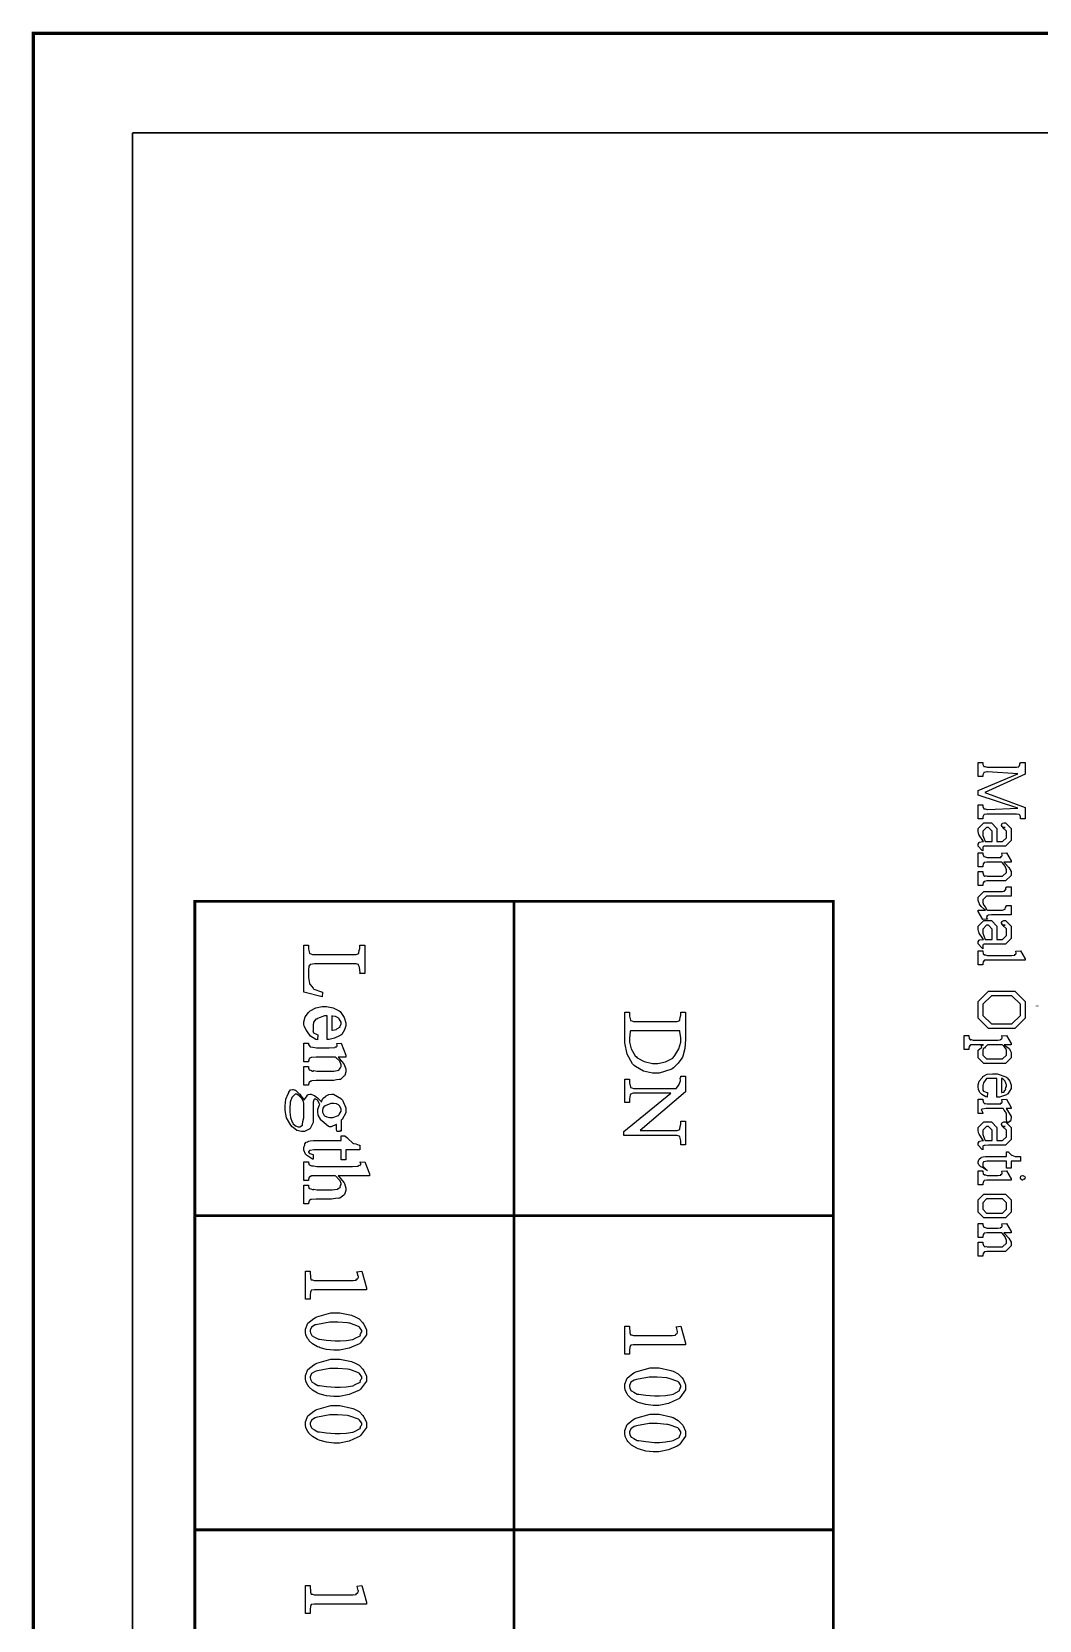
# Model space of a CAD drawing. Extents: x 0.4 to 11.2, y 0.4 to 16.
# Drawn here: x 0.358 to 3.346, y 11.277 to 15.987 of the extents above; entities that cross this region are included whole.
import ezdxf

# ---------------------------------------------------------------- set-up
doc = ezdxf.new("R2010")
doc.units = 0
doc.layers.get('0').update_dxf_attribs({"linetype": 'CONTINUOUS'})

msp = doc.modelspace()

# ---------------------------------------------------------------- linework, layer by layer
at = {"color": 230, "const_width": 0.01}
msp.add_lwpolyline([(11.1917, 0.405003), (11.1917, 15.9817), (0.363336, 15.9817), (0.363336, 0.405003), (11.1917, 0.405003)], close=True, dxfattribs=at)
at = {"color": 6, "const_width": 0.005}
for points in [[(0.656685, 15.6867), (0.656685, 2.93668), (10.8983, 2.93668)], [(0.656685, 15.6867), (10.8983, 15.6867)]]:
    msp.add_lwpolyline(points, dxfattribs=at)
at = {"color": 0}
for points in [[(3.16499, 13.7367), (3.28196, 13.787), (3.19276, 13.7922), (3.19006, 13.7922), (3.18229, 13.7906), (3.18192, 13.7903), (3.18115, 13.79), (3.17887, 13.7839), (3.17887, 13.7818), (3.17887, 13.7783), (3.16499, 13.7783), (3.16499, 13.82), (3.17887, 13.82), (3.17887, 13.8165), (3.17887, 13.8143), (3.18197, 13.8081), (3.18257, 13.8076), (3.18257, 13.8078), (3.18576, 13.8081), (3.19103, 13.8061), (3.19276, 13.8061), (3.2761, 13.8061), (3.27838, 13.8061), (3.28478, 13.8074), (3.28521, 13.8076), (3.285, 13.8082), (3.28586, 13.8105), (3.28831, 13.8109), (3.28847, 13.8113), (3.28792, 13.8122), (3.28808, 13.8159), (3.28999, 13.819), (3.28999, 13.82), (3.30387, 13.82), (3.30387, 13.7855), (3.18474, 13.7308), (3.30387, 13.6872), (3.30387, 13.6533), (3.28999, 13.6533), (3.28999, 13.6568), (3.28999, 13.6585), (3.28907, 13.6635), (3.28694, 13.6653), (3.28629, 13.6657), (3.2851, 13.6661), (3.27838, 13.6672), (3.2761, 13.6672), (3.19276, 13.6672), (3.19006, 13.6672), (3.18229, 13.6656), (3.18192, 13.6653), (3.18115, 13.665), (3.17887, 13.6589), (3.17887, 13.6568), (3.17887, 13.6533), (3.16499, 13.6533), (3.16499, 13.695), (3.17887, 13.695), (3.17887, 13.6915), (3.17887, 13.6893), (3.18197, 13.6831), (3.18257, 13.6826), (3.18257, 13.6828), (3.18576, 13.6831), (3.19103, 13.6811), (3.19276, 13.6811), (3.28196, 13.6846), (3.16499, 13.7228), (3.16499, 13.7367)], [(3.18104, 13.5859), (3.17899, 13.5885), (3.16792, 13.6045), (3.16758, 13.6052), (3.16694, 13.6069), (3.16499, 13.6151), (3.16499, 13.6178), (3.16499, 13.6247), (3.18169, 13.6414), (3.18604, 13.6414), (3.20383, 13.6414), (3.22054, 13.6247), (3.22054, 13.5859), (3.22424, 13.5859), (3.23725, 13.5859), (3.24832, 13.5969), (3.24832, 13.6091), (3.24832, 13.6167), (3.23725, 13.6278), (3.24485, 13.6278), (3.24246, 13.6278), (3.23942, 13.6276), (3.2385, 13.6276), (3.23594, 13.6292), (3.23574, 13.6295), (3.23546, 13.6308), (3.23443, 13.6336), (3.23443, 13.6345), (3.23443, 13.6357), (3.23628, 13.6392), (3.2366, 13.6395), (3.23682, 13.64), (3.24121, 13.6414), (3.24268, 13.6414), (3.2455, 13.6414), (3.26221, 13.6249), (3.26221, 13.605), (3.26221, 13.5887), (3.2455, 13.572), (3.24419, 13.572), (3.23096, 13.572), (3.19993, 13.572), (3.19586, 13.572), (3.18419, 13.5717), (3.18365, 13.5716), (3.18278, 13.5716), (3.17996, 13.5704), (3.17974, 13.5703), (3.17953, 13.5703), (3.17887, 13.5683), (3.17887, 13.5677), (3.17887, 13.5677), (3.17887, 13.5659), (3.17887, 13.5653), (3.17887, 13.5653), (3.17887, 13.5599), (3.17887, 13.5581), (3.1766, 13.5597), (3.16499, 13.5724), (3.16499, 13.5766), (3.16499, 13.5783), (3.16808, 13.5831), (3.16868, 13.5835), (3.169, 13.5841), (3.17806, 13.5859), (3.18104, 13.5859)], [(3.18517, 13.5859), (3.20665, 13.5859), (3.20665, 13.6165), (3.19558, 13.6276), (3.18929, 13.6276), (3.18994, 13.6276), (3.17887, 13.6165), (3.17887, 13.6102), (3.17887, 13.6041), (3.18414, 13.5884), (3.18517, 13.5859)], [(3.24115, 13.5245), (3.24414, 13.5217), (3.25612, 13.5085), (3.26221, 13.4971), (3.26221, 13.4932), (3.26221, 13.4856), (3.2455, 13.4689), (3.24137, 13.4689), (3.22965, 13.4689), (3.19276, 13.4689), (3.19038, 13.4689), (3.18365, 13.4678), (3.18321, 13.4676), (3.18251, 13.4676), (3.18018, 13.4646), (3.17996, 13.4641), (3.17969, 13.4641), (3.17887, 13.4573), (3.17887, 13.455), (3.16499, 13.455), (3.16499, 13.4967), (3.17887, 13.4967), (3.17887, 13.495), (3.17887, 13.4928), (3.18018, 13.4869), (3.18039, 13.4865), (3.18039, 13.4865), (3.18468, 13.4834), (3.18517, 13.4832), (3.18511, 13.4835), (3.18685, 13.4847), (3.19129, 13.4828), (3.19276, 13.4828), (3.22683, 13.4828), (3.23725, 13.4828), (3.24832, 13.4939), (3.24832, 13.4984), (3.24832, 13.5021), (3.24501, 13.513), (3.23731, 13.5223), (3.23508, 13.5245), (3.19276, 13.5245), (3.19043, 13.5245), (3.18375, 13.5236), (3.18343, 13.5234), (3.18267, 13.5233), (3.18018, 13.5203), (3.17996, 13.5199), (3.17969, 13.5199), (3.17887, 13.5129), (3.17887, 13.5106), (3.16499, 13.5106), (3.16499, 13.5523), (3.17887, 13.5523), (3.17887, 13.5503), (3.17887, 13.548), (3.18126, 13.5414), (3.18169, 13.541), (3.18186, 13.5413), (3.18565, 13.5405), (3.19103, 13.5384), (3.19276, 13.5384), (3.22054, 13.5384), (3.22336, 13.5384), (3.2315, 13.5389), (3.23182, 13.539), (3.23161, 13.5395), (3.2321, 13.5416), (3.23454, 13.541), (3.23465, 13.5412), (3.23481, 13.5422), (3.23574, 13.5442), (3.23574, 13.5449), (3.23562, 13.546), (3.23465, 13.5504), (3.23443, 13.5509), (3.24832, 13.5523), (3.26221, 13.5282), (3.26221, 13.5245), (3.24115, 13.5245)], [(3.26221, 13.3685), (3.20665, 13.3685), (3.20383, 13.3685), (3.19575, 13.3679), (3.19536, 13.3678), (3.19482, 13.3678), (3.19233, 13.3659), (3.19211, 13.3657), (3.19151, 13.3657), (3.18967, 13.3644), (3.19103, 13.3628), (3.19103, 13.3622), (3.19081, 13.3622), (3.18994, 13.36), (3.19249, 13.3565), (3.19276, 13.3559), (3.17887, 13.3546), (3.16499, 13.3785), (3.16499, 13.3824), (3.18604, 13.3824), (3.18317, 13.3844), (3.17383, 13.393), (3.16911, 13.3997), (3.16846, 13.4008), (3.16758, 13.4027), (3.16542, 13.4085), (3.16499, 13.4127), (3.16499, 13.4141), (3.16499, 13.4212), (3.18169, 13.4379), (3.18582, 13.4379), (3.19732, 13.4379), (3.23443, 13.4379), (3.23665, 13.4379), (3.24294, 13.439), (3.24333, 13.4392), (3.24317, 13.4399), (3.24436, 13.4424), (3.24685, 13.4426), (3.24701, 13.4429), (3.24642, 13.4437), (3.24642, 13.4475), (3.24832, 13.4507), (3.24832, 13.4518), (3.26221, 13.4518), (3.26221, 13.424), (3.19993, 13.424), (3.18994, 13.424), (3.17887, 13.413), (3.17887, 13.4073), (3.17887, 13.4047), (3.18104, 13.3977), (3.18147, 13.3967), (3.18175, 13.3968), (3.18522, 13.3918), (3.19081, 13.3838), (3.19211, 13.3824), (3.23443, 13.3824), (3.23714, 13.3824), (3.24485, 13.3848), (3.24528, 13.3852), (3.24496, 13.3864), (3.2461, 13.3907), (3.24832, 13.3949), (3.24832, 13.3963), (3.26221, 13.3963), (3.26221, 13.3685)], [(3.18104, 13.2958), (3.17899, 13.2984), (3.16792, 13.3145), (3.16758, 13.3152), (3.16694, 13.3168), (3.16499, 13.325), (3.16499, 13.3278), (3.16499, 13.3347), (3.18169, 13.3514), (3.18604, 13.3514), (3.20383, 13.3514), (3.22054, 13.3347), (3.22054, 13.2958), (3.22424, 13.2958), (3.23725, 13.2958), (3.24832, 13.3069), (3.24832, 13.3191), (3.24832, 13.3267), (3.23725, 13.3377), (3.24485, 13.3377), (3.24246, 13.3377), (3.23942, 13.3375), (3.2385, 13.3375), (3.23594, 13.3391), (3.23574, 13.3395), (3.23546, 13.3407), (3.23443, 13.3435), (3.23443, 13.3445), (3.23443, 13.3457), (3.23628, 13.3491), (3.2366, 13.3494), (3.23682, 13.3499), (3.24121, 13.3514), (3.24268, 13.3514), (3.2455, 13.3514), (3.26221, 13.3349), (3.26221, 13.3149), (3.26221, 13.2987), (3.2455, 13.282), (3.24419, 13.282), (3.23096, 13.282), (3.19993, 13.282), (3.19586, 13.282), (3.18419, 13.2816), (3.18365, 13.2815), (3.18278, 13.2815), (3.17996, 13.2804), (3.17974, 13.2802), (3.17953, 13.2802), (3.17887, 13.2783), (3.17887, 13.2776), (3.17887, 13.2776), (3.17887, 13.2758), (3.17887, 13.2752), (3.17887, 13.2752), (3.17887, 13.2699), (3.17887, 13.2681), (3.1766, 13.2697), (3.16499, 13.2823), (3.16499, 13.2865), (3.16499, 13.2883), (3.16808, 13.293), (3.16868, 13.2935), (3.169, 13.2941), (3.17806, 13.2958), (3.18104, 13.2958)], [(3.18517, 13.2958), (3.20665, 13.2958), (3.20665, 13.3264), (3.19558, 13.3375), (3.18929, 13.3375), (3.18994, 13.3375), (3.17887, 13.3264), (3.17887, 13.3202), (3.17887, 13.3141), (3.18414, 13.2984), (3.18517, 13.2958)], [(3.30387, 13.2344), (3.19276, 13.2344), (3.19043, 13.2344), (3.18386, 13.2336), (3.18343, 13.2333), (3.18272, 13.2332), (3.18018, 13.2301), (3.17996, 13.2297), (3.17969, 13.2297), (3.17887, 13.2228), (3.17887, 13.2205), (3.16499, 13.2205), (3.16499, 13.2622), (3.17887, 13.2622), (3.17887, 13.26), (3.17979, 13.2538), (3.17996, 13.2533), (3.17996, 13.2533), (3.18306, 13.2498), (3.18343, 13.2496), (3.18343, 13.2498), (3.18642, 13.2503), (3.19119, 13.2483), (3.19276, 13.2483), (3.26221, 13.2483), (3.26497, 13.2483), (3.27294, 13.2489), (3.27328, 13.249), (3.27306, 13.2495), (3.27376, 13.2515), (3.27636, 13.2509), (3.27653, 13.2511), (3.27664, 13.2521), (3.27761, 13.254), (3.27761, 13.2546), (3.2775, 13.2556), (3.27636, 13.2601), (3.2761, 13.2607), (3.28999, 13.2622), (3.30387, 13.2383), (3.30387, 13.2344)], [(3.30387, 13.0857), (3.30387, 13.0618), (3.27328, 13.0312), (3.23529, 13.0312), (3.19558, 13.0312), (3.16499, 13.0618), (3.16499, 13.087), (3.16499, 13.1117), (3.19558, 13.1423), (3.23486, 13.1423), (3.27328, 13.1423), (3.30387, 13.1117), (3.30387, 13.0857)], [(3.28999, 13.0874), (3.28999, 13.1035), (3.26503, 13.1284), (3.23529, 13.1284), (3.20383, 13.1284), (3.17887, 13.1035), (3.17887, 13.0872), (3.17887, 13.07), (3.20383, 13.0451), (3.23292, 13.0451), (3.26503, 13.0451), (3.28999, 13.07), (3.28999, 13.0874)], [(3.24832, 13.0112), (3.26221, 12.9867), (3.26221, 12.9834), (3.24181, 12.9834), (3.24311, 12.9824), (3.25689, 12.9721), (3.25765, 12.971), (3.25765, 12.971), (3.25993, 12.9662), (3.26221, 12.9599), (3.26221, 12.9578), (3.26221, 12.9446), (3.2455, 12.9278), (3.21685, 12.9278), (3.18169, 12.9278), (3.16499, 12.9446), (3.16499, 12.9643), (3.16499, 12.9671), (3.17421, 12.9748), (3.17606, 12.9756), (3.17518, 12.9763), (3.17383, 12.9803), (3.17936, 12.9827), (3.18083, 12.9834), (3.1511, 12.9834), (3.14876, 12.9834), (3.14208, 12.9827), (3.14176, 12.9825), (3.14106, 12.9824), (3.13872, 12.9793), (3.13851, 12.9788), (3.13818, 12.9788), (3.13721, 12.9718), (3.13721, 12.9695), (3.12332, 12.9695), (3.12332, 13.0112), (3.13721, 13.0112), (3.13721, 13.009), (3.13721, 13.0084), (3.13846, 13.0014), (3.13872, 13.0008), (3.13872, 13.0008), (3.14122, 12.9983), (3.14154, 12.9982), (3.14154, 12.9984), (3.14442, 12.9992), (3.14947, 12.9973), (3.1511, 12.9973), (3.22054, 12.9973), (3.22319, 12.9973), (3.23085, 12.998), (3.23118, 12.9982), (3.23101, 12.9986), (3.23193, 13.0007), (3.23449, 13.0001), (3.23465, 13.0003), (3.23481, 13.0015), (3.23574, 13.0039), (3.23574, 13.0047), (3.23562, 13.0056), (3.23465, 13.0096), (3.23443, 13.0101), (3.24832, 13.0112)], [(3.23639, 12.9834), (3.20535, 12.9834), (3.2029, 12.9834), (3.19547, 12.9832), (3.19265, 12.9827), (3.19211, 12.9825), (3.19026, 12.9813), (3.18549, 12.9761), (3.18349, 12.9732), (3.18278, 12.973), (3.1824, 12.9732), (3.17936, 12.9713), (3.17887, 12.9658), (3.17887, 12.9639), (3.17887, 12.9528), (3.18994, 12.9417), (3.21186, 12.9417), (3.23725, 12.9417), (3.24832, 12.9528), (3.24832, 12.9639), (3.24832, 12.966), (3.24653, 12.9718), (3.24615, 12.9725), (3.24496, 12.974), (3.24149, 12.9783), (3.23774, 12.9822), (3.23639, 12.9834)], [(3.22054, 12.883), (3.21289, 12.883), (3.19569, 12.883), (3.18994, 12.883), (3.18718, 12.8807), (3.18028, 12.8704), (3.17887, 12.8624), (3.17887, 12.8597), (3.17887, 12.8571), (3.17854, 12.8499), (3.17844, 12.8491), (3.17844, 12.8491), (3.18024, 12.8456), (3.19038, 12.8418), (3.19276, 12.8413), (3.19146, 12.8274), (3.18761, 12.8289), (3.176, 12.8356), (3.17057, 12.841), (3.16976, 12.842), (3.16857, 12.844), (3.16558, 12.8511), (3.16499, 12.8586), (3.16499, 12.8611), (3.16499, 12.8648), (3.16818, 12.8758), (3.17567, 12.8847), (3.17779, 12.8864), (3.17887, 12.8891), (3.19125, 12.8956), (3.20703, 12.8969), (3.21229, 12.8969), (3.22146, 12.8969), (3.24681, 12.8879), (3.24897, 12.886), (3.25114, 12.8851), (3.25885, 12.8752), (3.26221, 12.863), (3.26221, 12.8589), (3.26221, 12.8533), (3.25282, 12.8378), (3.25092, 12.8363), (3.24886, 12.8353), (3.22765, 12.8274), (3.22054, 12.8274), (3.22054, 12.883)], [(3.23443, 12.883), (3.23443, 12.8413), (3.23529, 12.8414), (3.24126, 12.8432), (3.2416, 12.8435), (3.24154, 12.8446), (3.24343, 12.848), (3.2461, 12.85), (3.24636, 12.8509), (3.24582, 12.8519), (3.24636, 12.8563), (3.24832, 12.8597), (3.24832, 12.8608), (3.24832, 12.8645), (3.24528, 12.8745), (3.24463, 12.8756), (3.24333, 12.8772), (3.23899, 12.8816), (3.23551, 12.8828), (3.23443, 12.883)], [(3.26221, 12.7938), (3.2481, 12.7938), (3.24935, 12.7916), (3.257, 12.7804), (3.26221, 12.7701), (3.26221, 12.7667), (3.26221, 12.7667), (3.26025, 12.7569), (3.25982, 12.7562), (3.25896, 12.7563), (3.25603, 12.7544), (3.25499, 12.7521), (3.25461, 12.7521), (3.25347, 12.7521), (3.25037, 12.7545), (3.25006, 12.7549), (3.24963, 12.7563), (3.24832, 12.7602), (3.24832, 12.7614), (3.24832, 12.7637), (3.24832, 12.7687), (3.24832, 12.7703), (3.24832, 12.7723), (3.24832, 12.7767), (3.24832, 12.7782), (3.24832, 12.7793), (3.24724, 12.7823), (3.24701, 12.7827), (3.24571, 12.7844), (3.24203, 12.7896), (3.23953, 12.7929), (3.23856, 12.7938), (3.19276, 12.7938), (3.18875, 12.7938), (3.17763, 12.7924), (3.17671, 12.792), (3.17583, 12.792), (3.17318, 12.7908), (3.1754, 12.7886), (3.17583, 12.7881), (3.17583, 12.7881), (3.17676, 12.7854), (3.17887, 12.7813), (3.17887, 12.7799), (3.16499, 12.7799), (3.16499, 12.8216), (3.17887, 12.8216), (3.17887, 12.8191), (3.18033, 12.8121), (3.18061, 12.8116), (3.18061, 12.8116), (3.18431, 12.8083), (3.18474, 12.8081), (3.18474, 12.8083), (3.18679, 12.8095), (3.19129, 12.8077), (3.19276, 12.8077), (3.22054, 12.8077), (3.22336, 12.8077), (3.23156, 12.8082), (3.23182, 12.8083), (3.23161, 12.8088), (3.23199, 12.8108), (3.23449, 12.8103), (3.23465, 12.8105), (3.23481, 12.8115), (3.23574, 12.8137), (3.23574, 12.8144), (3.23562, 12.8155), (3.23465, 12.8202), (3.23443, 12.8207), (3.24832, 12.8216), (3.26221, 12.7975), (3.26221, 12.7938)], [(3.18104, 12.6991), (3.17899, 12.7017), (3.16792, 12.7178), (3.16758, 12.7184), (3.16694, 12.7201), (3.16499, 12.7283), (3.16499, 12.731), (3.16499, 12.738), (3.18169, 12.7547), (3.18604, 12.7547), (3.20383, 12.7547), (3.22054, 12.738), (3.22054, 12.6991), (3.22424, 12.6991), (3.23725, 12.6991), (3.24832, 12.7102), (3.24832, 12.7223), (3.24832, 12.7299), (3.23725, 12.741), (3.24485, 12.741), (3.24246, 12.741), (3.23942, 12.7408), (3.2385, 12.7408), (3.23594, 12.7424), (3.23574, 12.7427), (3.23546, 12.744), (3.23443, 12.7468), (3.23443, 12.7477), (3.23443, 12.749), (3.23628, 12.7524), (3.2366, 12.7527), (3.23682, 12.7532), (3.24121, 12.7547), (3.24268, 12.7547), (3.2455, 12.7547), (3.26221, 12.7382), (3.26221, 12.7182), (3.26221, 12.7019), (3.2455, 12.6852), (3.24419, 12.6852), (3.23096, 12.6852), (3.19993, 12.6852), (3.19586, 12.6852), (3.18419, 12.6849), (3.18365, 12.6848), (3.18278, 12.6848), (3.17996, 12.6837), (3.17974, 12.6835), (3.17953, 12.6835), (3.17887, 12.6815), (3.17887, 12.6809), (3.17887, 12.6809), (3.17887, 12.6791), (3.17887, 12.6785), (3.17887, 12.6785), (3.17887, 12.6731), (3.17887, 12.6713), (3.1766, 12.673), (3.16499, 12.6856), (3.16499, 12.6898), (3.16499, 12.6915), (3.16808, 12.6963), (3.16868, 12.6967), (3.169, 12.6973), (3.17806, 12.6991), (3.18104, 12.6991)], [(3.18517, 12.6991), (3.20665, 12.6991), (3.20665, 12.7297), (3.19558, 12.7408), (3.18929, 12.7408), (3.18994, 12.7408), (3.17887, 12.7297), (3.17887, 12.7234), (3.17887, 12.7173), (3.18414, 12.7017), (3.18517, 12.6991)], [(3.28999, 12.6377), (3.26221, 12.6377), (3.26221, 12.6173), (3.24832, 12.6173), (3.24832, 12.6377), (3.19299, 12.6377), (3.19015, 12.6377), (3.18224, 12.6363), (3.18169, 12.636), (3.18099, 12.6358), (3.17887, 12.6325), (3.17887, 12.6314), (3.17887, 12.6314), (3.17887, 12.6282), (3.17887, 12.6271), (3.17887, 12.6271), (3.17887, 12.6246), (3.17887, 12.6238), (3.19276, 12.6099), (3.19162, 12.6106), (3.17714, 12.619), (3.1754, 12.6201), (3.1729, 12.6215), (3.16629, 12.6272), (3.16499, 12.632), (3.16499, 12.6336), (3.16499, 12.6359), (3.16699, 12.6421), (3.16737, 12.6429), (3.16764, 12.6444), (3.17378, 12.6491), (3.17453, 12.6494), (3.17453, 12.6498), (3.17914, 12.6513), (3.18631, 12.6516), (3.18864, 12.6516), (3.24832, 12.6516), (3.24832, 12.6655), (3.25483, 12.6655), (3.25472, 12.6647), (3.26286, 12.6571), (3.26394, 12.6564), (3.26492, 12.6564), (3.27414, 12.6516), (3.27718, 12.6516), (3.28039, 12.6516), (3.2876, 12.6516), (3.28999, 12.6516), (3.28999, 12.6377)], [(3.26221, 12.5819), (3.19276, 12.5819), (3.19043, 12.5819), (3.18386, 12.5808), (3.18343, 12.5806), (3.18267, 12.5805), (3.18018, 12.5773), (3.17996, 12.5769), (3.17996, 12.5769), (3.17887, 12.5702), (3.17887, 12.568), (3.16499, 12.568), (3.16499, 12.6097), (3.17887, 12.6097), (3.17887, 12.6074), (3.17979, 12.6011), (3.17996, 12.6008), (3.17996, 12.6008), (3.18306, 12.5973), (3.18343, 12.5971), (3.18343, 12.5972), (3.18642, 12.5977), (3.19119, 12.5958), (3.19276, 12.5958), (3.22054, 12.5958), (3.22342, 12.5958), (3.23161, 12.5965), (3.23204, 12.5966), (3.23182, 12.5971), (3.23215, 12.5991), (3.23454, 12.5984), (3.23465, 12.5986), (3.23481, 12.5996), (3.23574, 12.6016), (3.23574, 12.6023), (3.23562, 12.6033), (3.23465, 12.6078), (3.23443, 12.6083), (3.24832, 12.6097), (3.26221, 12.5858), (3.26221, 12.5819)], [(3.30387, 12.5888), (3.30387, 12.5888), (3.30208, 12.5844), (3.30171, 12.584), (3.301, 12.5844), (3.29807, 12.5839), (3.29725, 12.5819), (3.29693, 12.5819), (3.29568, 12.5819), (3.29232, 12.5837), (3.29194, 12.584), (3.29161, 12.585), (3.29025, 12.5877), (3.28999, 12.5885), (3.28999, 12.5888), (3.28999, 12.5901), (3.29161, 12.5935), (3.29194, 12.5938), (3.29215, 12.5943), (3.29574, 12.5958), (3.29693, 12.5958), (3.29693, 12.5958), (3.30138, 12.5941), (3.30171, 12.5938), (3.30171, 12.5938), (3.30387, 12.5901), (3.30387, 12.5888)], [(3.26221, 12.5052), (3.26221, 12.4872), (3.2455, 12.4705), (3.21533, 12.4705), (3.18169, 12.4705), (3.16499, 12.4872), (3.16499, 12.5061), (3.16499, 12.5232), (3.18169, 12.5399), (3.21272, 12.5399), (3.2455, 12.5399), (3.26221, 12.5232), (3.26221, 12.5052)], [(3.24832, 12.5076), (3.24832, 12.515), (3.23725, 12.526), (3.21967, 12.526), (3.18994, 12.526), (3.17887, 12.515), (3.17887, 12.5026), (3.17887, 12.4954), (3.18994, 12.4844), (3.20839, 12.4844), (3.23725, 12.4844), (3.24832, 12.4954), (3.24832, 12.5076)], [(3.24115, 12.4256), (3.24414, 12.4229), (3.25612, 12.4096), (3.26221, 12.3982), (3.26221, 12.3944), (3.26221, 12.3868), (3.2455, 12.3701), (3.24137, 12.3701), (3.22965, 12.3701), (3.19276, 12.3701), (3.19038, 12.3701), (3.18365, 12.369), (3.18321, 12.3688), (3.18251, 12.3687), (3.18018, 12.3657), (3.17996, 12.3653), (3.17969, 12.3653), (3.17887, 12.3585), (3.17887, 12.3562), (3.16499, 12.3562), (3.16499, 12.3978), (3.17887, 12.3978), (3.17887, 12.3961), (3.17887, 12.394), (3.18018, 12.3881), (3.18039, 12.3876), (3.18039, 12.3876), (3.18468, 12.3846), (3.18517, 12.3844), (3.18511, 12.3846), (3.18685, 12.3858), (3.19129, 12.384), (3.19276, 12.384), (3.22683, 12.384), (3.23725, 12.384), (3.24832, 12.395), (3.24832, 12.3996), (3.24832, 12.4033), (3.24501, 12.4142), (3.23731, 12.4234), (3.23508, 12.4256), (3.19276, 12.4256), (3.19043, 12.4256), (3.18375, 12.4247), (3.18343, 12.4245), (3.18267, 12.4244), (3.18018, 12.4214), (3.17996, 12.4211), (3.17969, 12.4211), (3.17887, 12.4141), (3.17887, 12.4117), (3.16499, 12.4117), (3.16499, 12.4534), (3.17887, 12.4534), (3.17887, 12.4514), (3.17887, 12.4491), (3.18126, 12.4425), (3.18169, 12.4421), (3.18186, 12.4424), (3.18565, 12.4416), (3.19103, 12.4395), (3.19276, 12.4395), (3.22054, 12.4395), (3.22336, 12.4395), (3.2315, 12.4401), (3.23182, 12.4402), (3.23161, 12.4407), (3.2321, 12.4427), (3.23454, 12.4422), (3.23465, 12.4423), (3.23481, 12.4433), (3.23574, 12.4454), (3.23574, 12.446), (3.23562, 12.4471), (3.23465, 12.4516), (3.23443, 12.4521), (3.24832, 12.4534), (3.26221, 12.4293), (3.26221, 12.4256), (3.24115, 12.4256)]]:
    msp.add_lwpolyline(points, close=True, dxfattribs=at)
at = {"color": 0, "const_width": 0.008333}
for points in [[(0.841689, 6.88667), (0.841689, 13.4083), (2.73503, 13.4083), (2.73503, 6.88667)], [(1.78836, 13.4083), (1.78836, 6.88667)], [(2.73503, 12.4767), (0.841689, 12.4767)], [(2.73503, 11.545), (0.841689, 11.545)]]:
    msp.add_lwpolyline(points, dxfattribs=at)
at = {"color": 1}
for points in [[(1.22054, 13.1394), (1.21946, 13.1255), (1.16498, 13.1394), (1.16498, 13.2783), (1.17887, 13.2783), (1.17887, 13.2712), (1.17887, 13.2668), (1.18213, 13.2544), (1.18278, 13.2536), (1.18278, 13.2536), (1.18587, 13.2527), (1.19108, 13.2505), (1.19276, 13.2505), (1.31776, 13.2505), (1.32048, 13.2505), (1.32829, 13.2538), (1.32861, 13.2544), (1.32823, 13.2562), (1.32954, 13.2628), (1.33165, 13.2691), (1.33165, 13.2712), (1.33165, 13.2783), (1.34554, 13.2783), (1.34554, 13.195), (1.33165, 13.195), (1.33171, 13.1972), (1.33062, 13.2128), (1.33035, 13.2137), (1.32943, 13.2149), (1.32731, 13.2192), (1.32737, 13.2206), (1.32709, 13.2208), (1.32601, 13.2213), (1.31982, 13.2228), (1.31776, 13.2228), (1.20036, 13.2228), (1.1964, 13.2228), (1.18527, 13.2214), (1.18452, 13.221), (1.18359, 13.221), (1.18045, 13.2174), (1.18018, 13.2169), (1.18018, 13.2169), (1.17887, 13.2037), (1.17887, 13.1993), (1.17887, 13.1883), (1.17887, 13.1822), (1.18159, 13.1652), (1.18213, 13.164), (1.18245, 13.163), (1.19249, 13.1507), (1.19385, 13.1494), (1.1952, 13.1485), (1.2175, 13.1399), (1.22054, 13.1394)], [(1.23443, 13.0686), (1.22678, 13.0686), (1.20568, 13.061), (1.20383, 13.0595), (1.20106, 13.0587), (1.19417, 13.0506), (1.19276, 13.041), (1.19276, 13.0378), (1.19276, 13.0342), (1.19244, 13.0245), (1.19233, 13.0234), (1.19206, 13.0233), (1.19412, 13.0182), (1.20426, 13.0137), (1.20665, 13.013), (1.20535, 12.9974), (1.20063, 12.9991), (1.1849, 13.0091), (1.17562, 13.0213), (1.1741, 13.0241), (1.17182, 13.0272), (1.16612, 13.0385), (1.16498, 13.0443), (1.16498, 13.0462), (1.16498, 13.0513), (1.16911, 13.0665), (1.17877, 13.0792), (1.18148, 13.0816), (1.18403, 13.0842), (1.20052, 13.0928), (1.21962, 13.0964), (1.22597, 13.0964), (1.23253, 13.0964), (1.25217, 13.0926), (1.27024, 13.0839), (1.27306, 13.0814), (1.27501, 13.0789), (1.2844, 13.0644), (1.28998, 13.0485), (1.28998, 13.0432), (1.28998, 13.0392), (1.28619, 13.0271), (1.27734, 13.0136), (1.27479, 13.0115), (1.27127, 13.0096), (1.25564, 13.0024), (1.23975, 12.9991), (1.23443, 12.9991), (1.23443, 13.0686)], [(1.24832, 13.0686), (1.24832, 13.0269), (1.25, 13.027), (1.26177, 13.0288), (1.26242, 13.0291), (1.26346, 13.0305), (1.27181, 13.0356), (1.27241, 13.0365), (1.27219, 13.0377), (1.2761, 13.0443), (1.2761, 13.0464), (1.2761, 13.0501), (1.26997, 13.0601), (1.26872, 13.0612), (1.26698, 13.0629), (1.25912, 13.0672), (1.25049, 13.0684), (1.24832, 13.0686)], [(2.11664, 13.08), (2.13053, 13.08), (2.13053, 13.0729), (2.13053, 13.0685), (2.13363, 13.0562), (2.13422, 13.0553), (2.13422, 13.0553), (2.13753, 13.0544), (2.14274, 13.0523), (2.14442, 13.0523), (2.26942, 13.0523), (2.27214, 13.0523), (2.27994, 13.0555), (2.28028, 13.0562), (2.27989, 13.0579), (2.28119, 13.0645), (2.28331, 13.0708), (2.28331, 13.0729), (2.28331, 13.08), (2.29719, 13.08), (2.29719, 13.0071), (2.29719, 12.9984), (2.29486, 12.9722), (2.28944, 12.9496), (2.28788, 12.9461), (2.28597, 12.9434), (2.27513, 12.9283), (2.26085, 12.9144), (2.25726, 12.9123), (2.25358, 12.9103), (2.21924, 12.8995), (2.20779, 12.8995), (2.19894, 12.8995), (2.17231, 12.9052), (2.14908, 12.9185), (2.14486, 12.9222), (2.14014, 12.9269), (2.12364, 12.955), (2.11664, 12.9887), (2.11664, 12.9999), (2.11664, 13.08)], [(2.134, 13.0245), (2.13314, 13.0217), (2.13053, 13.0032), (2.13053, 12.9969), (2.13053, 12.9905), (2.13569, 12.9712), (2.14774, 12.9505), (2.15115, 12.9472), (2.15403, 12.9446), (2.17458, 12.9333), (2.19883, 12.9273), (2.20692, 12.9273), (2.21463, 12.9273), (2.23768, 12.9323), (2.25933, 12.9439), (2.26269, 12.9472), (2.26557, 12.9512), (2.27729, 12.9708), (2.28331, 12.9912), (2.28331, 12.998), (2.28331, 13.0046), (2.28028, 13.022), (2.27962, 13.0245), (2.134, 13.0245)], [(1.26655, 12.9465), (1.27013, 12.943), (1.28358, 12.9264), (1.28998, 12.912), (1.28998, 12.9072), (1.28998, 12.9031), (1.2864, 12.892), (1.28564, 12.8909), (1.28418, 12.8898), (1.27338, 12.8805), (1.27176, 12.8798), (1.26986, 12.8803), (1.26199, 12.8791), (1.25369, 12.877), (1.25092, 12.877), (1.20665, 12.877), (1.20188, 12.877), (1.18842, 12.8759), (1.18755, 12.8757), (1.18614, 12.8757), (1.18148, 12.8727), (1.18104, 12.8722), (1.1805, 12.8722), (1.17887, 12.8654), (1.17887, 12.8631), (1.16498, 12.8631), (1.16498, 12.9187), (1.17887, 12.9187), (1.17887, 12.9169), (1.17887, 12.9148), (1.18142, 12.9089), (1.18191, 12.9085), (1.18207, 12.9087), (1.18555, 12.9078), (1.19043, 12.9054), (1.19146, 12.9052), (1.19146, 12.9052), (1.19488, 12.9066), (1.20372, 12.9048), (1.20665, 12.9048), (1.24919, 12.9048), (1.25429, 12.9048), (1.26855, 12.9079), (1.26959, 12.9085), (1.27007, 12.9099), (1.27355, 12.9145), (1.2761, 12.9189), (1.2761, 12.9204), (1.2761, 12.9241), (1.2717, 12.935), (1.26145, 12.9443), (1.25852, 12.9465), (1.20665, 12.9465), (1.20199, 12.9465), (1.18858, 12.9456), (1.18799, 12.9454), (1.18647, 12.9453), (1.18142, 12.9423), (1.18104, 12.9419), (1.1805, 12.9419), (1.17887, 12.9349), (1.17887, 12.9326), (1.16498, 12.9326), (1.16498, 12.9881), (1.17887, 12.9881), (1.17887, 12.9862), (1.17887, 12.9838), (1.18359, 12.9773), (1.18452, 12.9768), (1.18506, 12.9774), (1.19228, 12.9763), (1.20307, 12.9742), (1.20665, 12.9742), (1.23443, 12.9742), (1.24002, 12.9742), (1.25613, 12.9748), (1.25678, 12.9749), (1.25678, 12.9755), (1.25922, 12.9774), (1.26221, 12.9768), (1.26242, 12.9771), (1.2627, 12.978), (1.26416, 12.9801), (1.26416, 12.9807), (1.264, 12.9818), (1.26253, 12.9863), (1.26221, 12.9868), (1.2761, 12.9881), (1.28998, 12.9521), (1.28998, 12.9465), (1.26655, 12.9465)], [(2.29719, 12.8899), (2.29719, 12.8439), (2.16288, 12.7286), (2.26942, 12.7286), (2.27214, 12.7286), (2.27994, 12.7321), (2.28028, 12.7328), (2.27989, 12.7344), (2.28119, 12.7408), (2.28331, 12.7475), (2.28331, 12.7497), (2.28331, 12.7564), (2.29719, 12.7564), (2.29719, 12.687), (2.28331, 12.687), (2.28331, 12.6939), (2.28331, 12.6983), (2.28028, 12.7106), (2.27962, 12.7115), (2.27843, 12.7123), (2.27171, 12.7147), (2.26942, 12.7147), (2.11361, 12.7147), (2.11361, 12.7256), (2.25315, 12.8397), (2.14442, 12.8397), (2.14171, 12.8397), (2.13396, 12.8365), (2.13357, 12.8358), (2.13282, 12.8353), (2.13053, 12.823), (2.13053, 12.8189), (2.13053, 12.812), (2.11664, 12.812), (2.11664, 12.8814), (2.13053, 12.8814), (2.13053, 12.8747), (2.13053, 12.8702), (2.13363, 12.8578), (2.13422, 12.8569), (2.13422, 12.8569), (2.13743, 12.8558), (2.14268, 12.8536), (2.14442, 12.8536), (2.26942, 12.8536), (2.27056, 12.855), (2.278, 12.8651), (2.27832, 12.8658), (2.27794, 12.8666), (2.28213, 12.8766), (2.28244, 12.8779), (2.28168, 12.8788), (2.28147, 12.8833), (2.28331, 12.8882), (2.28331, 12.8899), (2.29719, 12.8899)], [(1.21772, 12.8133), (1.21761, 12.816), (1.22211, 12.8245), (1.22976, 12.8296), (1.23117, 12.8306), (1.23177, 12.8321), (1.23915, 12.8359), (1.24767, 12.8367), (1.25049, 12.8367), (1.25304, 12.8364), (1.27637, 12.8232), (1.27827, 12.8209), (1.28006, 12.8186), (1.28998, 12.7966), (1.28998, 12.7892), (1.28998, 12.7817), (1.27843, 12.7616), (1.2761, 12.7594), (1.2761, 12.7343), (1.2761, 12.7326), (1.27577, 12.7279), (1.27566, 12.7278), (1.27523, 12.7281), (1.27344, 12.7284), (1.27436, 12.7265), (1.27436, 12.7265), (1.27371, 12.727), (1.27094, 12.7275), (1.2698, 12.7256), (1.26937, 12.7256), (1.26801, 12.7256), (1.26421, 12.726), (1.26394, 12.726), (1.26383, 12.7266), (1.26297, 12.7283), (1.26264, 12.7273), (1.26264, 12.7273), (1.26253, 12.7285), (1.26221, 12.7317), (1.26221, 12.7328), (1.26221, 12.7471), (1.26091, 12.7464), (1.24642, 12.7395), (1.24159, 12.7395), (1.23861, 12.7407), (1.21859, 12.7575), (1.21685, 12.7597), (1.2143, 12.7625), (1.20795, 12.7744), (1.20665, 12.7847), (1.20665, 12.7881), (1.20665, 12.7928), (1.21137, 12.8052), (1.21229, 12.8068), (1.2111, 12.8085), (1.20524, 12.819), (1.2047, 12.8196), (1.20356, 12.8202), (1.2002, 12.8224), (1.19938, 12.8228), (1.19906, 12.8228), (1.19813, 12.8228), (1.19569, 12.821), (1.19537, 12.8206), (1.19488, 12.8204), (1.19293, 12.8127), (1.19276, 12.8115), (1.19276, 12.8115), (1.19276, 12.806), (1.19276, 12.7954), (1.19276, 12.7918), (1.19276, 12.7824), (1.19276, 12.7613), (1.19276, 12.7542), (1.19244, 12.7532), (1.18397, 12.7347), (1.18256, 12.7334), (1.18088, 12.7326), (1.16688, 12.7256), (1.16216, 12.7256), (1.15782, 12.7256), (1.14475, 12.7293), (1.13341, 12.7377), (1.13091, 12.7401), (1.12674, 12.7448), (1.11388, 12.7663), (1.10943, 12.7884), (1.10943, 12.7957), (1.10943, 12.8023), (1.1122, 12.8218), (1.11865, 12.8373), (1.1205, 12.8404), (1.12066, 12.8427), (1.1256, 12.8493), (1.13173, 12.8506), (1.13373, 12.8506), (1.13373, 12.8506), (1.13932, 12.849), (1.13981, 12.8486), (1.14035, 12.8484), (1.15142, 12.8382), (1.15283, 12.8367), (1.15289, 12.8365), (1.15663, 12.8319), (1.16444, 12.8221), (1.1665, 12.8193), (1.16721, 12.8212), (1.17453, 12.8321), (1.17518, 12.8328), (1.17508, 12.8335), (1.17806, 12.8362), (1.18245, 12.8367), (1.18387, 12.8367), (1.18712, 12.8367), (1.19569, 12.8333), (1.19689, 12.8326), (1.19781, 12.8323), (1.2053, 12.8262), (1.21549, 12.8158), (1.21772, 12.8133)], [(1.16498, 12.8104), (1.1639, 12.8136), (1.15875, 12.8235), (1.15381, 12.8291), (1.15283, 12.8302), (1.15175, 12.8318), (1.14459, 12.8367), (1.1422, 12.8367), (1.13949, 12.8367), (1.13211, 12.83), (1.13135, 12.8287), (1.12934, 12.827), (1.12435, 12.8127), (1.12332, 12.7944), (1.12332, 12.7883), (1.12332, 12.7831), (1.1256, 12.7675), (1.13075, 12.7534), (1.13222, 12.7514), (1.13298, 12.7496), (1.1403, 12.7427), (1.14844, 12.7395), (1.1511, 12.7395), (1.15365, 12.7395), (1.16081, 12.7446), (1.1613, 12.7456), (1.16097, 12.7472), (1.16249, 12.7556), (1.16488, 12.7667), (1.16498, 12.7696), (1.16498, 12.7759), (1.16498, 12.7945), (1.16498, 12.8065), (1.16498, 12.8104)], [(1.2761, 12.7896), (1.2761, 12.7931), (1.27105, 12.8026), (1.27002, 12.8035), (1.26839, 12.8048), (1.26156, 12.8083), (1.25423, 12.8089), (1.25179, 12.8089), (1.24566, 12.8089), (1.22873, 12.8026), (1.22727, 12.8013), (1.22564, 12.801), (1.22141, 12.7957), (1.22054, 12.7888), (1.22054, 12.7866), (1.22054, 12.7831), (1.22526, 12.7736), (1.22618, 12.7727), (1.22673, 12.7725), (1.23296, 12.7697), (1.24159, 12.7673), (1.24441, 12.7673), (1.25065, 12.7673), (1.2679, 12.7736), (1.26937, 12.7748), (1.26991, 12.7764), (1.2761, 12.7863), (1.2761, 12.7896)], [(1.33165, 12.6714), (1.28998, 12.6714), (1.28998, 12.6423), (1.2761, 12.6423), (1.2761, 12.6714), (1.19862, 12.6714), (1.19466, 12.6714), (1.18348, 12.67), (1.18278, 12.6697), (1.1818, 12.6695), (1.17887, 12.6662), (1.17887, 12.6651), (1.17887, 12.6651), (1.1818, 12.6611), (1.18235, 12.6607), (1.18251, 12.6611), (1.18625, 12.6602), (1.19162, 12.6577), (1.19276, 12.6575), (1.19276, 12.6436), (1.19048, 12.6444), (1.17312, 12.6558), (1.17193, 12.6573), (1.17019, 12.6587), (1.16498, 12.671), (1.16498, 12.6751), (1.16498, 12.6782), (1.1677, 12.6865), (1.16824, 12.6874), (1.16851, 12.6892), (1.17182, 12.6942), (1.17659, 12.6959), (1.17757, 12.6963), (1.17757, 12.697), (1.18392, 12.6988), (1.19352, 12.6992), (1.19667, 12.6992), (1.2761, 12.6992), (1.2761, 12.7131), (1.28261, 12.7131), (1.28261, 12.7132), (1.2864, 12.7136), (1.29281, 12.7087), (1.29411, 12.707), (1.29514, 12.7058), (1.31071, 12.6913), (1.31234, 12.6903), (1.31245, 12.6907), (1.31885, 12.6898), (1.32937, 12.686), (1.33165, 12.6853), (1.33165, 12.6714)], [(1.35943, 12.5949), (1.26655, 12.5949), (1.26872, 12.5926), (1.28499, 12.5738), (1.28564, 12.5724), (1.28559, 12.5717), (1.28771, 12.5652), (1.28998, 12.5581), (1.28998, 12.5557), (1.28998, 12.5514), (1.28586, 12.5397), (1.28499, 12.5385), (1.28348, 12.5374), (1.27154, 12.5285), (1.2698, 12.5279), (1.26801, 12.5285), (1.25868, 12.5276), (1.24718, 12.5255), (1.24333, 12.5255), (1.20665, 12.5255), (1.20182, 12.5255), (1.18821, 12.5242), (1.18734, 12.524), (1.18598, 12.524), (1.18148, 12.5212), (1.18104, 12.5207), (1.1805, 12.5207), (1.17887, 12.5139), (1.17887, 12.5116), (1.16498, 12.5116), (1.16498, 12.5672), (1.17887, 12.5672), (1.17887, 12.5652), (1.17887, 12.5632), (1.18142, 12.5573), (1.18191, 12.557), (1.18207, 12.5572), (1.18555, 12.5562), (1.19043, 12.5537), (1.19146, 12.5535), (1.19146, 12.5535), (1.19499, 12.5551), (1.20378, 12.5533), (1.20665, 12.5533), (1.24333, 12.5533), (1.24886, 12.5533), (1.26459, 12.5547), (1.26546, 12.555), (1.26606, 12.5562), (1.2698, 12.5588), (1.27306, 12.56), (1.27349, 12.5607), (1.27306, 12.5616), (1.27403, 12.5656), (1.2761, 12.5686), (1.2761, 12.5696), (1.2761, 12.5724), (1.27306, 12.5799), (1.27241, 12.5808), (1.271, 12.5819), (1.26009, 12.5936), (1.2583, 12.5949), (1.20665, 12.5949), (1.20188, 12.5949), (1.18821, 12.5942), (1.18755, 12.5941), (1.18625, 12.594), (1.18169, 12.5908), (1.18126, 12.5904), (1.18066, 12.5903), (1.17887, 12.5834), (1.17887, 12.5811), (1.16498, 12.5811), (1.16498, 12.6366), (1.17887, 12.6366), (1.17887, 12.6342), (1.18142, 12.6277), (1.18191, 12.6271), (1.18191, 12.6271), (1.18745, 12.6242), (1.18821, 12.624), (1.18821, 12.6241), (1.19396, 12.6247), (1.2035, 12.6227), (1.20665, 12.6227), (1.30387, 12.6227), (1.30946, 12.6227), (1.32557, 12.6233), (1.32623, 12.6234), (1.32623, 12.624), (1.32883, 12.6259), (1.33187, 12.6253), (1.33209, 12.6255), (1.3323, 12.6265), (1.33382, 12.6286), (1.33382, 12.6292), (1.33366, 12.6302), (1.33203, 12.6347), (1.33165, 12.6353), (1.34554, 12.6366), (1.35943, 12.601), (1.35943, 12.5949)], [(1.33664, 12.3122), (1.35053, 12.2623), (1.35053, 12.2567), (1.19775, 12.2567), (1.19531, 12.2567), (1.18831, 12.2554), (1.18799, 12.2552), (1.18734, 12.255), (1.18517, 12.2497), (1.18495, 12.2489), (1.18473, 12.2487), (1.18408, 12.2424), (1.18392, 12.2314), (1.18387, 12.2289), (1.16998, 12.2289), (1.16998, 12.3122), (1.18387, 12.3122), (1.18392, 12.3097), (1.18484, 12.2932), (1.18495, 12.2925), (1.18506, 12.2922), (1.18734, 12.2865), (1.18755, 12.2862), (1.18755, 12.2862), (1.19054, 12.2865), (1.19596, 12.2844), (1.19775, 12.2844), (1.30887, 12.2844), (1.31185, 12.2844), (1.32037, 12.2855), (1.3208, 12.2857), (1.32053, 12.2863), (1.32145, 12.2888), (1.3246, 12.289), (1.32492, 12.2894), (1.32509, 12.2906), (1.32688, 12.2945), (1.32688, 12.2957), (1.32655, 12.2968), (1.32346, 12.3085), (1.32275, 12.3101), (1.33664, 12.3122)], [(1.25895, 12.1886), (1.27176, 12.1886), (1.30659, 12.1812), (1.31017, 12.1797), (1.31364, 12.179), (1.32878, 12.1705), (1.34055, 12.1587), (1.34228, 12.1563), (1.34321, 12.1547), (1.35053, 12.1381), (1.35053, 12.1326), (1.35053, 12.1237), (1.33355, 12.0997), (1.33013, 12.097), (1.32536, 12.0945), (1.29953, 12.0834), (1.27121, 12.0775), (1.26177, 12.0775), (1.2545, 12.0775), (1.23264, 12.0797), (1.2137, 12.0847), (1.21012, 12.0862), (1.20562, 12.088), (1.19043, 12.0966), (1.18115, 12.1058), (1.17952, 12.1081), (1.17714, 12.1113), (1.17117, 12.1227), (1.16998, 12.1311), (1.16998, 12.1339), (1.16998, 12.14), (1.1773, 12.158), (1.19439, 12.172), (1.19927, 12.1747), (1.20329, 12.177), (1.24506, 12.1886), (1.25895, 12.1886)], [(1.25635, 12.1608), (1.24268, 12.1608), (1.20519, 12.1543), (1.20166, 12.153), (1.19841, 12.1526), (1.18782, 12.1458), (1.18387, 12.1366), (1.18387, 12.1335), (1.18387, 12.1335), (1.18527, 12.1288), (1.18858, 12.1217), (1.18951, 12.1207), (1.19005, 12.1206), (1.19662, 12.1163), (1.20676, 12.1111), (1.20904, 12.1105), (1.21153, 12.1103), (1.23242, 12.1077), (1.25836, 12.1053), (1.26698, 12.1053), (1.27295, 12.1053), (1.29074, 12.1067), (1.31017, 12.1098), (1.31321, 12.1107), (1.31516, 12.1121), (1.33176, 12.1202), (1.33274, 12.1213), (1.33257, 12.1229), (1.33442, 12.1281), (1.33664, 12.1317), (1.33664, 12.1328), (1.33664, 12.1363), (1.33051, 12.1457), (1.32926, 12.1467), (1.32709, 12.1481), (1.30181, 12.1575), (1.29823, 12.158), (1.29443, 12.1587), (1.2659, 12.1608), (1.25635, 12.1608)], [(2.28331, 12.1489), (2.29719, 12.099), (2.29719, 12.0933), (2.14442, 12.0933), (2.14199, 12.0933), (2.13499, 12.0921), (2.13465, 12.0918), (2.134, 12.0917), (2.13183, 12.0863), (2.13163, 12.0855), (2.1314, 12.0853), (2.13075, 12.079), (2.13058, 12.068), (2.13053, 12.0655), (2.11664, 12.0655), (2.11664, 12.1489), (2.13053, 12.1489), (2.13058, 12.1463), (2.13151, 12.1299), (2.13163, 12.1291), (2.13172, 12.1288), (2.134, 12.1232), (2.13422, 12.1228), (2.13422, 12.1229), (2.13721, 12.1231), (2.14264, 12.1211), (2.14442, 12.1211), (2.25553, 12.1211), (2.25851, 12.1211), (2.26704, 12.1222), (2.26747, 12.1224), (2.26719, 12.1229), (2.26812, 12.1255), (2.27126, 12.1257), (2.2716, 12.1261), (2.27175, 12.1273), (2.27354, 12.1311), (2.27354, 12.1324), (2.27322, 12.1335), (2.27013, 12.1452), (2.26942, 12.1467), (2.28331, 12.1489)], [(1.25895, 12.0511), (1.27176, 12.0511), (1.30659, 12.0437), (1.31017, 12.0422), (1.31364, 12.0414), (1.32878, 12.033), (1.34055, 12.0212), (1.34228, 12.0187), (1.34321, 12.0172), (1.35053, 12.0006), (1.35053, 11.9951), (1.35053, 11.9862), (1.33355, 11.9621), (1.33013, 11.9595), (1.32536, 11.9569), (1.29953, 11.9459), (1.27121, 11.9399), (1.26177, 11.9399), (1.2545, 11.9399), (1.23264, 11.9422), (1.2137, 11.9472), (1.21012, 11.9486), (1.20562, 11.9505), (1.19043, 11.959), (1.18115, 11.9683), (1.17952, 11.9705), (1.17714, 11.9737), (1.17117, 11.9851), (1.16998, 11.9936), (1.16998, 11.9964), (1.16998, 12.0024), (1.1773, 12.0205), (1.19439, 12.0344), (1.19927, 12.0372), (1.20329, 12.0395), (1.24506, 12.0511), (1.25895, 12.0511)], [(1.25635, 12.0233), (1.24268, 12.0233), (1.20519, 12.0168), (1.20166, 12.0155), (1.19841, 12.015), (1.18782, 12.0083), (1.18387, 11.999), (1.18387, 11.9959), (1.18387, 11.9959), (1.18527, 11.9913), (1.18858, 11.9842), (1.18951, 11.9831), (1.19005, 11.9831), (1.19662, 11.9788), (1.20676, 11.9735), (1.20904, 11.9729), (1.21153, 11.9728), (1.23242, 11.9702), (1.25836, 11.9677), (1.26698, 11.9677), (1.27295, 11.9677), (1.29074, 11.9691), (1.31017, 11.9723), (1.31321, 11.9731), (1.31516, 11.9746), (1.33176, 11.9827), (1.33274, 11.9838), (1.33257, 11.9854), (1.33442, 11.9906), (1.33664, 11.9941), (1.33664, 11.9953), (1.33664, 11.9987), (1.33051, 12.0082), (1.32926, 12.0092), (1.32709, 12.0106), (1.30181, 12.02), (1.29823, 12.0205), (1.29443, 12.0212), (1.2659, 12.0233), (1.25635, 12.0233)], [(2.20562, 12.0252), (2.21843, 12.0252), (2.25325, 12.0178), (2.25683, 12.0163), (2.26031, 12.0156), (2.27544, 12.0072), (2.28722, 11.9953), (2.28896, 11.9929), (2.28988, 11.9914), (2.29719, 11.9748), (2.29719, 11.9692), (2.29719, 11.9603), (2.28022, 11.9363), (2.27681, 11.9337), (2.27203, 11.9311), (2.24621, 11.9201), (2.21789, 11.9141), (2.20844, 11.9141), (2.20117, 11.9141), (2.17931, 11.9163), (2.16037, 11.9214), (2.15679, 11.9228), (2.15229, 11.9246), (2.1371, 11.9332), (2.12782, 11.9425), (2.12619, 11.9447), (2.12381, 11.9479), (2.11783, 11.9593), (2.11664, 11.9678), (2.11664, 11.9705), (2.11664, 11.9766), (2.12397, 11.9947), (2.14106, 12.0086), (2.14594, 12.0113), (2.14996, 12.0137), (2.19174, 12.0252), (2.20562, 12.0252)], [(2.20301, 11.9974), (2.18935, 11.9974), (2.15186, 11.9909), (2.14833, 11.9896), (2.14507, 11.9892), (2.1345, 11.9824), (2.13053, 11.9732), (2.13053, 11.9701), (2.13053, 11.9701), (2.13194, 11.9655), (2.13525, 11.9584), (2.13618, 11.9573), (2.13672, 11.9573), (2.14328, 11.953), (2.15343, 11.9477), (2.15571, 11.9471), (2.15821, 11.947), (2.1791, 11.9443), (2.20503, 11.9419), (2.21365, 11.9419), (2.21963, 11.9419), (2.23742, 11.9433), (2.25683, 11.9465), (2.25987, 11.9473), (2.26183, 11.9487), (2.27843, 11.9569), (2.2794, 11.958), (2.27924, 11.9596), (2.28108, 11.9647), (2.28331, 11.9683), (2.28331, 11.9695), (2.28331, 11.9729), (2.27718, 11.9824), (2.27593, 11.9833), (2.27376, 11.9847), (2.24849, 11.9941), (2.2449, 11.9946), (2.2411, 11.9953), (2.21257, 11.9974), (2.20301, 11.9974)], [(1.25895, 11.9135), (1.27176, 11.9135), (1.30659, 11.9061), (1.31017, 11.9046), (1.31364, 11.9039), (1.32878, 11.8955), (1.34055, 11.8836), (1.34228, 11.8812), (1.34321, 11.8797), (1.35053, 11.8631), (1.35053, 11.8575), (1.35053, 11.8486), (1.33355, 11.8246), (1.33013, 11.8219), (1.32536, 11.8194), (1.29953, 11.8084), (1.27121, 11.8024), (1.26177, 11.8024), (1.2545, 11.8024), (1.23264, 11.8046), (1.2137, 11.8097), (1.21012, 11.8111), (1.20562, 11.8129), (1.19043, 11.8215), (1.18115, 11.8308), (1.17952, 11.833), (1.17714, 11.8362), (1.17117, 11.8476), (1.16998, 11.8561), (1.16998, 11.8588), (1.16998, 11.8649), (1.1773, 11.883), (1.19439, 11.8969), (1.19927, 11.8996), (1.20329, 11.902), (1.24506, 11.9135), (1.25895, 11.9135)], [(1.25635, 11.8857), (1.24268, 11.8857), (1.20519, 11.8792), (1.20166, 11.8779), (1.19841, 11.8775), (1.18782, 11.8707), (1.18387, 11.8615), (1.18387, 11.8584), (1.18387, 11.8584), (1.18527, 11.8538), (1.18858, 11.8467), (1.18951, 11.8456), (1.19005, 11.8455), (1.19662, 11.8413), (1.20676, 11.836), (1.20904, 11.8354), (1.21153, 11.8353), (1.23242, 11.8326), (1.25836, 11.8302), (1.26698, 11.8302), (1.27295, 11.8302), (1.29074, 11.8316), (1.31017, 11.8347), (1.31321, 11.8356), (1.31516, 11.837), (1.33176, 11.8452), (1.33274, 11.8462), (1.33257, 11.8479), (1.33442, 11.853), (1.33664, 11.8566), (1.33664, 11.8578), (1.33664, 11.8612), (1.33051, 11.8707), (1.32926, 11.8716), (1.32709, 11.873), (1.30181, 11.8824), (1.29823, 11.8829), (1.29443, 11.8836), (1.2659, 11.8857), (1.25635, 11.8857)], [(2.20562, 11.8877), (2.21843, 11.8877), (2.25325, 11.8803), (2.25683, 11.8788), (2.26031, 11.8781), (2.27544, 11.8696), (2.28722, 11.8578), (2.28896, 11.8554), (2.28988, 11.8538), (2.29719, 11.8372), (2.29719, 11.8317), (2.29719, 11.8228), (2.28022, 11.7988), (2.27681, 11.7961), (2.27203, 11.7936), (2.24621, 11.7826), (2.21789, 11.7766), (2.20844, 11.7766), (2.20117, 11.7766), (2.17931, 11.7788), (2.16037, 11.7839), (2.15679, 11.7853), (2.15229, 11.7871), (2.1371, 11.7957), (2.12782, 11.805), (2.12619, 11.8072), (2.12381, 11.8104), (2.11783, 11.8218), (2.11664, 11.8302), (2.11664, 11.833), (2.11664, 11.8391), (2.12397, 11.8572), (2.14106, 11.8711), (2.14594, 11.8738), (2.14996, 11.8761), (2.19174, 11.8877), (2.20562, 11.8877)], [(2.20301, 11.8599), (2.18935, 11.8599), (2.15186, 11.8534), (2.14833, 11.8521), (2.14507, 11.8517), (2.1345, 11.8449), (2.13053, 11.8357), (2.13053, 11.8326), (2.13053, 11.8326), (2.13194, 11.828), (2.13525, 11.8209), (2.13618, 11.8198), (2.13672, 11.8197), (2.14328, 11.8154), (2.15343, 11.8102), (2.15571, 11.8096), (2.15821, 11.8095), (2.1791, 11.8068), (2.20503, 11.8044), (2.21365, 11.8044), (2.21963, 11.8044), (2.23742, 11.8058), (2.25683, 11.8089), (2.25987, 11.8098), (2.26183, 11.8112), (2.27843, 11.8193), (2.2794, 11.8204), (2.27924, 11.8221), (2.28108, 11.8272), (2.28331, 11.8308), (2.28331, 11.8319), (2.28331, 11.8354), (2.27718, 11.8448), (2.27593, 11.8458), (2.27376, 11.8472), (2.24849, 11.8566), (2.2449, 11.8571), (2.2411, 11.8578), (2.21257, 11.8599), (2.20301, 11.8599)], [(1.33664, 11.3805), (1.35053, 11.3306), (1.35053, 11.325), (1.19775, 11.325), (1.19531, 11.325), (1.18831, 11.3237), (1.18799, 11.3235), (1.18734, 11.3233), (1.18517, 11.318), (1.18495, 11.3172), (1.18473, 11.317), (1.18408, 11.3107), (1.18392, 11.2997), (1.18387, 11.2972), (1.16998, 11.2972), (1.16998, 11.3805), (1.18387, 11.3805), (1.18392, 11.378), (1.18484, 11.3615), (1.18495, 11.3608), (1.18506, 11.3605), (1.18734, 11.3548), (1.18755, 11.3545), (1.18755, 11.3545), (1.19054, 11.3548), (1.19596, 11.3528), (1.19775, 11.3528), (1.30887, 11.3528), (1.31185, 11.3528), (1.32037, 11.3538), (1.3208, 11.3541), (1.32053, 11.3546), (1.32145, 11.3572), (1.3246, 11.3573), (1.32492, 11.3578), (1.32509, 11.3589), (1.32688, 11.3628), (1.32688, 11.364), (1.32655, 11.3651), (1.32346, 11.3768), (1.32275, 11.3784), (1.33664, 11.3805)]]:
    msp.add_lwpolyline(points, close=True, dxfattribs=at)
at = {"color": 254, "const_width": 0.001667}
for points in [[(3.34169, 13.0983), (3.33501, 13.0983)], [(3.345, 13.0983), (3.34332, 13.0983)]]:
    msp.add_lwpolyline(points, dxfattribs=at)

doc.saveas('drawing.dxf')
